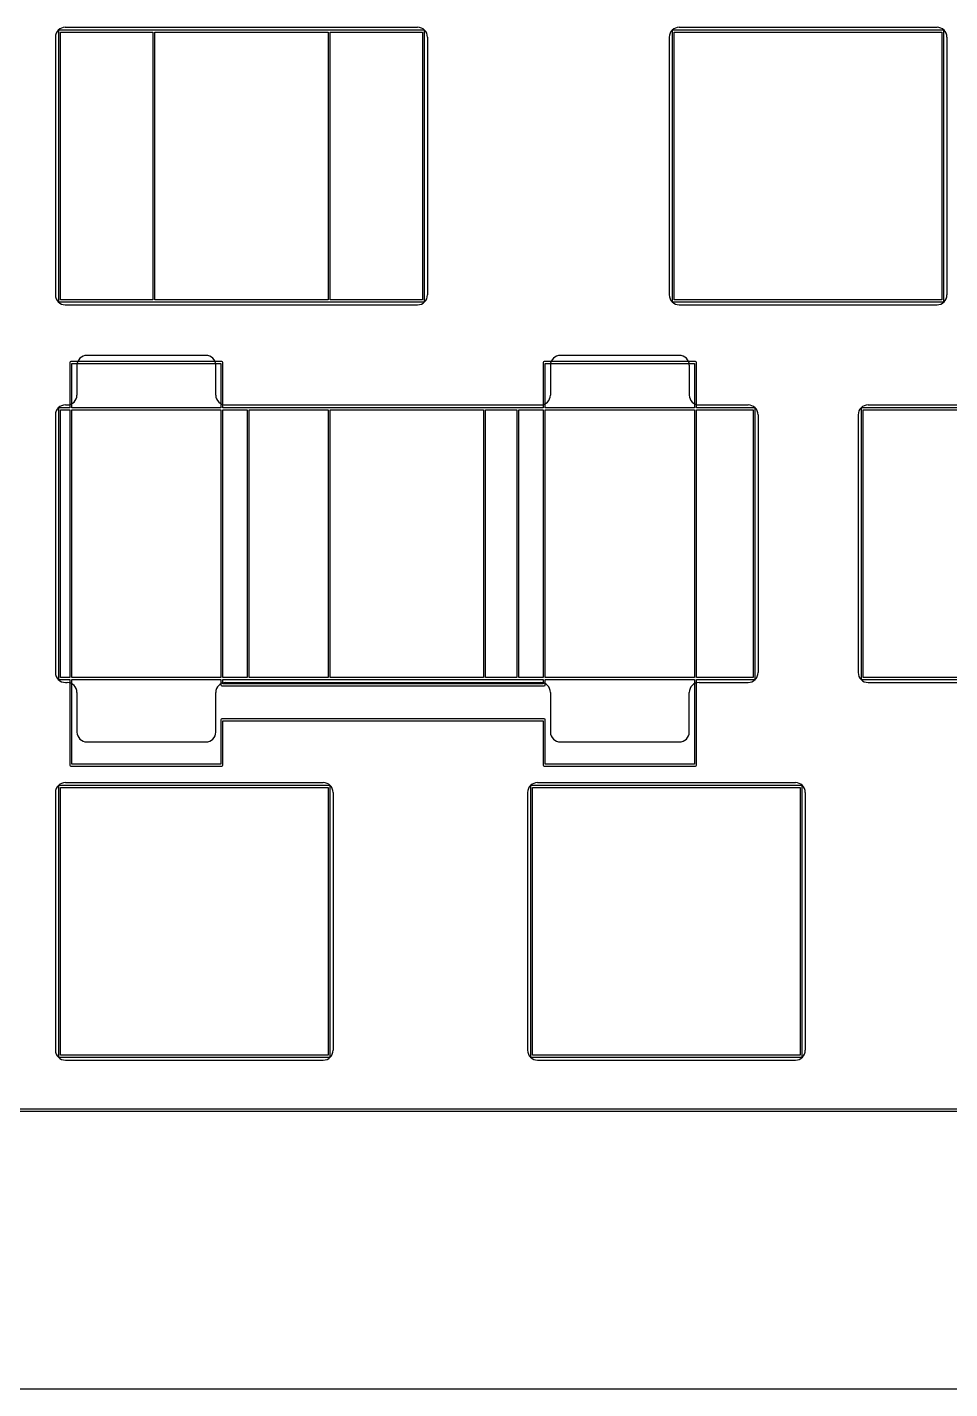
# Model space of a CAD drawing. Header units: millimetres. Extents: x 38 to 487, y 14 to 137.
# Drawn here: x 84.4 to 131, y 13.9 to 82.6 of the extents above; entities that cross this region are included whole.
import ezdxf

# ---------------------------------------------------------------- set-up
doc = ezdxf.new("R2010")
doc.units = ezdxf.units.MM
doc.layers.add('BLACK', color=20, linetype='Continuous')

msp = doc.modelspace()

# ---------------------------------------------------------------- linework, layer by layer
for p, q in [((86.366, 82.611), (104.131, 82.611)), ((117.325, 82.611), (130.325, 82.611)), ((85.866, 82.111), (85.866, 69.111)), ((104.631, 82.111), (104.631, 69.111)), ((116.825, 82.111), (116.825, 69.111)), ((130.825, 82.111), (130.825, 69.111)), ((86.366, 68.611), (104.131, 68.611)), ((117.325, 68.611), (130.325, 68.611)), ((93.455, 66.061), (87.455, 66.061)), ((117.331, 66.061), (111.331, 66.061)), ((86.955, 65.561), (86.955, 64.061)), ((93.955, 64.061), (93.955, 65.561)), ((110.831, 65.561), (110.831, 64.061)), ((117.831, 65.561), (117.831, 64.061)), ((86.368, 63.561), (86.455, 63.561)), ((94.455, 63.561), (110.331, 63.561)), ((118.331, 63.561), (120.8, 63.561)), ((126.85, 63.561), (139.85, 63.561)), ((85.868, 63.061), (85.868, 50.061)), ((121.3, 63.061), (121.3, 50.061)), ((126.35, 63.061), (126.35, 50.061)), ((86.368, 49.561), (86.455, 49.561)), ((94.455, 49.561), (110.331, 49.561)), ((118.331, 49.561), (120.8, 49.561)), ((126.85, 49.561), (139.85, 49.561)), ((86.955, 49.061), (86.955, 47.061)), ((93.955, 47.061), (93.955, 49.061)), ((110.831, 49.061), (110.831, 47.061)), ((117.831, 47.061), (117.831, 49.061)), ((87.455, 46.561), (93.455, 46.561)), ((111.331, 46.561), (117.331, 46.561)), ((85.869, 44.011), (85.869, 31.011)), ((86.369, 44.511), (99.369, 44.511)), ((99.869, 44.011), (99.869, 31.011)), ((109.681, 44.011), (109.681, 31.011)), ((110.181, 44.511), (123.181, 44.511)), ((123.681, 44.011), (123.681, 31.011)), ((86.369, 30.511), (99.369, 30.511)), ((110.181, 30.511), (123.181, 30.511)), ((40.424, 13.936), (230.625, 13.936))]:
    msp.add_line(p, q)
for centre, start, end in [((86.366, 82.111), 90, 180), ((104.131, 82.111), 0, 90), ((117.325, 82.111), 90, 180), ((130.325, 82.111), 0, 90), ((86.366, 69.111), 180, 270), ((104.131, 69.111), 270, 0), ((117.325, 69.111), 180, 270), ((130.325, 69.111), 270, 0), ((87.455, 65.561), 90, 180), ((93.455, 65.561), 0, 90), ((111.331, 65.561), 90, 180), ((117.331, 65.561), 0, 90), ((86.455, 64.061), 270, 0), ((94.455, 64.061), 180, 270), ((110.331, 64.061), 270, 0), ((118.331, 64.061), 180, 270), ((86.368, 63.061), 90, 180), ((120.8, 63.061), 0, 90), ((126.85, 63.061), 90, 180), ((86.368, 50.061), 180, 270), ((86.455, 49.061), 0, 90), ((94.455, 49.061), 90, 180), ((110.331, 49.061), 0, 90), ((118.331, 49.061), 90, 180), ((120.8, 50.061), 270, 0), ((126.85, 50.061), 180, 270), ((87.455, 47.061), 180, 270), ((93.455, 47.061), 270, 0), ((111.331, 47.061), 180, 270), ((117.331, 47.061), 270, 0), ((86.369, 44.011), 90, 180), ((99.369, 44.011), 0, 90), ((110.181, 44.011), 90, 180), ((123.181, 44.011), 0, 90), ((86.369, 31.011), 180, 270), ((99.369, 31.011), 270, 0), ((110.181, 31.011), 180, 270), ((123.181, 31.011), 270, 0)]:
    msp.add_arc(centre, 0.5, start, end)
at = {"layer": 'BLACK', "linetype": 'Continuous'}
for p, q in [((86.033, 82.446), (86.019, 82.411)), ((86.019, 82.411), (86.019, 68.811)), ((86.069, 82.461), (86.033, 82.446)), ((104.431, 82.461), (86.069, 82.461)), ((104.466, 82.446), (104.431, 82.461)), ((104.481, 82.411), (104.466, 82.446)), ((104.481, 68.811), (104.481, 82.411)), ((116.99, 82.446), (116.975, 82.411)), ((116.975, 82.411), (116.975, 68.811)), ((117.025, 82.461), (116.99, 82.446)), ((130.625, 82.461), (117.025, 82.461)), ((130.66, 82.446), (130.625, 82.461)), ((130.675, 82.411), (130.66, 82.446)), ((130.675, 68.811), (130.675, 82.411)), ((86.119, 68.861), (86.119, 82.361)), ((86.119, 82.361), (90.781, 82.361)), ((90.781, 82.361), (90.781, 68.861)), ((90.881, 68.861), (90.881, 82.361)), ((90.881, 82.361), (99.619, 82.361)), ((99.619, 82.361), (99.619, 68.861)), ((99.719, 68.861), (99.719, 82.361)), ((99.719, 82.361), (104.381, 82.361)), ((104.381, 82.361), (104.381, 68.861)), ((117.075, 68.861), (117.075, 82.361)), ((117.075, 82.361), (130.575, 82.361)), ((130.575, 82.361), (130.575, 68.861)), ((86.019, 68.811), (86.033, 68.776)), ((86.033, 68.776), (86.069, 68.761)), ((86.069, 68.761), (104.431, 68.761)), ((90.781, 68.861), (86.119, 68.861)), ((99.619, 68.861), (90.881, 68.861)), ((104.381, 68.861), (99.719, 68.861)), ((104.431, 68.761), (104.466, 68.776)), ((104.466, 68.776), (104.481, 68.811)), ((116.975, 68.811), (116.99, 68.776)), ((116.99, 68.776), (117.025, 68.761)), ((117.025, 68.761), (130.625, 68.761)), ((130.575, 68.861), (117.075, 68.861)), ((130.625, 68.761), (130.66, 68.776)), ((130.66, 68.776), (130.675, 68.811)), ((86.61, 65.74), (86.596, 65.705)), ((86.596, 65.705), (86.596, 63.411)), ((86.646, 65.755), (86.61, 65.74)), ((94.266, 65.755), (86.646, 65.755)), ((86.696, 63.411), (86.696, 65.655)), ((86.696, 65.655), (94.216, 65.655)), ((94.216, 65.655), (94.216, 63.411)), ((94.301, 65.74), (94.266, 65.755)), ((94.316, 65.705), (94.301, 65.74)), ((94.315, 65.704), (94.316, 65.705)), ((94.316, 65.703), (94.315, 65.704)), ((94.316, 63.411), (94.316, 65.703)), ((110.486, 65.74), (110.472, 65.705)), ((110.472, 65.705), (110.472, 63.411)), ((110.522, 65.755), (110.486, 65.74)), ((118.142, 65.755), (110.522, 65.755)), ((110.572, 63.411), (110.572, 65.655)), ((110.572, 65.655), (118.092, 65.655)), ((118.092, 65.655), (118.092, 63.411)), ((118.177, 65.74), (118.142, 65.755)), ((118.192, 65.705), (118.177, 65.74)), ((118.192, 63.411), (118.192, 65.705)), ((86.033, 63.396), (86.019, 63.361)), ((86.019, 63.361), (86.019, 49.761)), ((86.069, 63.411), (86.033, 63.396)), ((86.596, 63.411), (86.069, 63.411)), ((86.119, 49.811), (86.119, 63.311)), ((86.119, 63.311), (86.596, 63.311)), ((86.596, 63.311), (86.596, 49.811)), ((94.216, 63.411), (86.696, 63.411)), ((86.696, 49.811), (86.696, 63.311)), ((86.696, 63.311), (94.216, 63.311)), ((94.216, 63.311), (94.216, 49.811)), ((110.472, 63.411), (94.316, 63.411)), ((94.316, 49.811), (94.316, 63.311)), ((94.316, 63.311), (95.544, 63.311)), ((95.544, 63.311), (95.544, 49.811)), ((95.644, 49.811), (95.644, 63.311)), ((95.644, 63.311), (99.619, 63.311)), ((99.619, 63.311), (99.619, 49.811)), ((99.719, 49.811), (99.719, 63.311)), ((99.719, 63.311), (107.45, 63.311)), ((107.45, 63.311), (107.45, 49.811)), ((107.55, 49.811), (107.55, 63.311)), ((107.55, 63.311), (109.144, 63.311)), ((109.144, 63.311), (109.144, 49.811)), ((109.244, 49.811), (109.244, 63.311)), ((109.244, 63.311), (110.472, 63.311)), ((110.472, 63.311), (110.472, 49.811)), ((118.092, 63.411), (110.572, 63.411)), ((110.572, 49.811), (110.572, 63.311)), ((110.572, 63.311), (118.092, 63.311)), ((118.092, 63.311), (118.092, 49.811)), ((121.1, 63.411), (118.192, 63.411)), ((118.192, 49.811), (118.192, 63.311)), ((118.192, 63.311), (121.05, 63.311)), ((121.05, 63.311), (121.05, 49.811)), ((121.135, 63.396), (121.1, 63.411)), ((121.15, 63.361), (121.135, 63.396)), ((121.15, 49.761), (121.15, 63.361)), ((126.515, 63.396), (126.5, 63.361)), ((126.5, 63.361), (126.5, 49.761)), ((126.55, 63.411), (126.515, 63.396)), ((140.15, 63.411), (126.55, 63.411)), ((126.6, 49.811), (126.6, 63.311)), ((126.6, 63.311), (140.1, 63.311)), ((86.019, 49.761), (86.033, 49.726)), ((86.033, 49.726), (86.069, 49.711)), ((86.069, 49.711), (86.596, 49.711)), ((86.596, 49.811), (86.119, 49.811)), ((86.596, 49.711), (86.596, 45.385)), ((94.216, 49.811), (86.696, 49.811)), ((86.696, 45.435), (86.696, 49.711)), ((86.696, 49.711), (94.216, 49.711)), ((94.216, 49.711), (94.216, 49.449)), ((94.216, 49.449), (94.23, 49.414)), ((95.544, 49.811), (94.316, 49.811)), ((94.316, 49.499), (94.316, 49.711)), ((94.316, 49.711), (110.472, 49.711)), ((110.472, 49.499), (94.316, 49.499)), ((99.619, 49.811), (95.644, 49.811)), ((107.45, 49.811), (99.719, 49.811)), ((109.144, 49.811), (107.55, 49.811)), ((110.472, 49.811), (109.244, 49.811)), ((110.472, 49.711), (110.472, 49.499)), ((110.557, 49.414), (110.572, 49.449)), ((118.092, 49.811), (110.572, 49.811)), ((110.572, 49.449), (110.572, 49.711)), ((110.572, 49.711), (118.092, 49.711)), ((118.092, 49.711), (118.092, 45.435)), ((121.05, 49.811), (118.192, 49.811)), ((118.192, 45.385), (118.192, 49.711)), ((118.192, 49.711), (121.1, 49.711)), ((121.1, 49.711), (121.135, 49.726)), ((121.135, 49.726), (121.15, 49.761)), ((126.5, 49.761), (126.515, 49.726)), ((126.515, 49.726), (126.55, 49.711)), ((126.55, 49.711), (140.15, 49.711)), ((140.1, 49.811), (126.6, 49.811)), ((94.23, 49.414), (94.266, 49.399)), ((94.266, 49.399), (110.522, 49.399)), ((110.522, 49.399), (110.557, 49.414)), ((94.23, 47.706), (94.216, 47.671)), ((94.216, 47.671), (94.216, 45.435)), ((94.266, 47.721), (94.23, 47.706)), ((110.522, 47.721), (94.266, 47.721)), ((94.316, 45.385), (94.316, 47.621)), ((94.316, 47.621), (110.472, 47.621)), ((110.472, 47.621), (110.472, 45.385)), ((110.557, 47.706), (110.522, 47.721)), ((110.572, 47.671), (110.557, 47.706)), ((110.572, 45.435), (110.572, 47.671)), ((86.596, 45.385), (86.61, 45.35)), ((86.61, 45.35), (86.646, 45.335)), ((86.646, 45.335), (94.266, 45.335)), ((94.216, 45.435), (86.696, 45.435)), ((94.266, 45.335), (94.301, 45.35)), ((94.301, 45.35), (94.316, 45.385)), ((110.472, 45.385), (110.486, 45.35)), ((110.486, 45.35), (110.522, 45.335)), ((110.522, 45.335), (118.142, 45.335)), ((118.092, 45.435), (110.572, 45.435)), ((118.142, 45.335), (118.177, 45.35)), ((118.177, 45.35), (118.192, 45.385)), ((86.033, 44.346), (86.019, 44.311)), ((86.019, 44.311), (86.019, 30.711)), ((86.069, 44.361), (86.033, 44.346)), ((99.669, 44.361), (86.069, 44.361)), ((86.119, 30.761), (86.119, 44.261)), ((86.119, 44.261), (99.619, 44.261)), ((99.619, 44.261), (99.619, 30.761)), ((99.704, 44.346), (99.669, 44.361)), ((99.719, 44.311), (99.704, 44.346)), ((99.719, 30.711), (99.719, 44.311)), ((109.846, 44.346), (109.831, 44.311)), ((109.831, 44.311), (109.831, 30.711)), ((109.881, 44.361), (109.846, 44.346)), ((123.481, 44.361), (109.881, 44.361)), ((109.931, 30.761), (109.931, 44.261)), ((109.931, 44.261), (123.431, 44.261)), ((123.431, 44.261), (123.431, 30.761)), ((123.516, 44.346), (123.481, 44.361)), ((123.531, 44.311), (123.516, 44.346)), ((123.531, 30.711), (123.531, 44.311)), ((86.019, 30.711), (86.033, 30.676)), ((86.033, 30.676), (86.069, 30.661)), ((86.069, 30.661), (99.669, 30.661)), ((99.619, 30.761), (86.119, 30.761)), ((99.669, 30.661), (99.704, 30.676)), ((99.704, 30.676), (99.719, 30.711)), ((109.831, 30.711), (109.846, 30.676)), ((109.846, 30.676), (109.881, 30.661)), ((109.881, 30.661), (123.481, 30.661)), ((123.431, 30.761), (109.931, 30.761)), ((123.481, 30.661), (123.516, 30.676)), ((123.516, 30.676), (123.531, 30.711)), ((203.359, 28.04), (53.403, 28.034)), ((203.359, 28.04), (53.403, 28.034)), ((53.403, 27.934), (203.359, 27.94)), ((53.403, 27.934), (203.359, 27.94))]:
    msp.add_line(p, q, dxfattribs=at)

doc.saveas('drawing.dxf')
